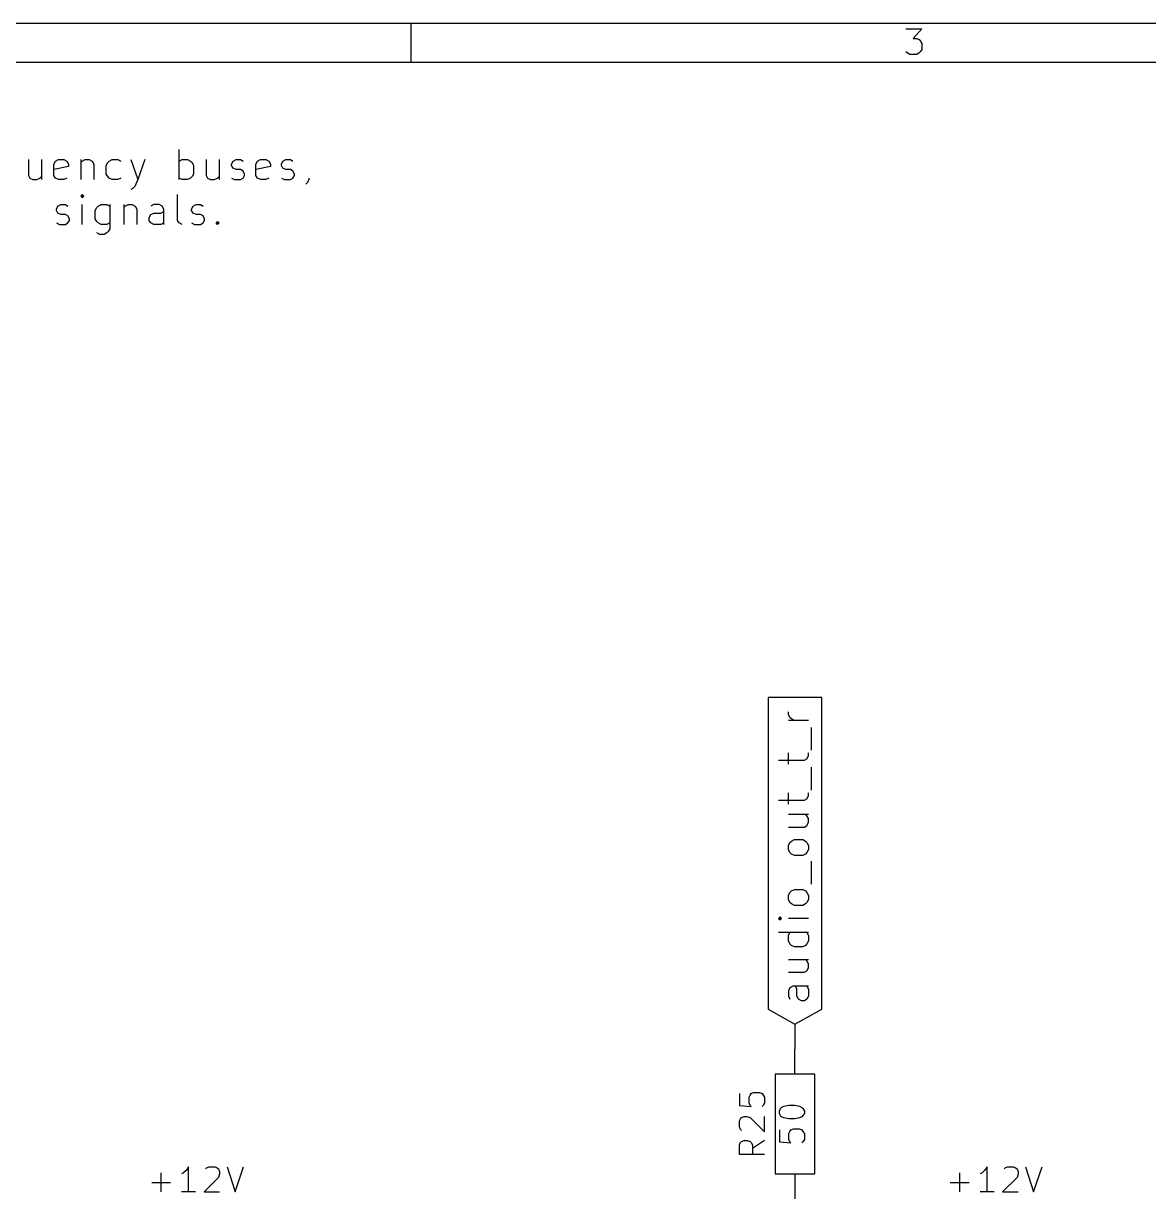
# Model space of a CAD drawing. Extents: x 10 to 329, y -200 to -10.
# Drawn here: x 90.3 to 147.5, y -69.6 to -10 of the extents above; entities that cross this region are included whole.
import ezdxf

# ---------------------------------------------------------------- set-up
doc = ezdxf.new("R2010")
doc.units = 0
doc.header["$MEASUREMENT"] = 0
doc.layers.add('BLACK', color=7, linetype='CONTINUOUS')
doc.layers.add('WHITE', color=7, linetype='CONTINUOUS')

msp = doc.modelspace()

# ---------------------------------------------------------------- linework, layer by layer
at = {"layer": 'Black'}
for p, q in [((286.995, -10.0076), (10.0076, -10.0076)), ((110.007, -11.9888), (110.007, -10.0076)), ((135.179, -10.287), (135.992, -10.287)), ((135.992, -10.287), (135.56, -10.7696)), ((135.56, -10.7696), (135.738, -10.7696)), ((135.738, -10.7696), (135.865, -10.8204)), ((135.865, -10.8204), (135.915, -10.8966)), ((135.915, -10.8966), (135.992, -11.0236)), ((135.992, -11.3284), (135.915, -11.4554)), ((135.992, -11.0236), (135.992, -11.3284)), ((135.255, -11.5062), (135.179, -11.4554)), ((135.382, -11.5824), (135.255, -11.5062)), ((135.738, -11.5824), (135.382, -11.5824)), ((135.865, -11.5062), (135.738, -11.5824)), ((135.915, -11.4554), (135.865, -11.5062)), ((285.013, -11.9888), (11.9888, -11.9888)), ((129.54, -44.323), (128.168, -44.323)), ((128.168, -44.323), (128.168, -60.198)), ((130.912, -44.323), (129.54, -44.323)), ((130.912, -60.198), (130.912, -44.323)), ((129.21, -45.1866), (129.21, -45.0596)), ((129.286, -45.339), (129.21, -45.1866)), ((130.226, -45.4914), (129.21, -45.4914)), ((129.362, -45.4152), (129.286, -45.339)), ((129.515, -45.4914), (129.362, -45.4152)), ((130.378, -47.0154), (130.378, -45.847)), ((128.702, -47.5234), (130.023, -47.5234)), ((129.21, -47.7266), (129.21, -47.1424)), ((130.023, -47.5234), (130.15, -47.4472)), ((130.15, -47.4472), (130.226, -47.2948)), ((130.226, -47.2948), (130.226, -47.1424)), ((130.378, -49.0474), (130.378, -47.879)), ((129.21, -49.7586), (129.21, -49.1744)), ((130.023, -49.5554), (130.15, -49.4792)), ((130.15, -49.4792), (130.226, -49.3268)), ((130.226, -49.3268), (130.226, -49.1744)), ((128.702, -49.5554), (130.023, -49.5554)), ((129.21, -50.2666), (130.226, -50.2666)), ((130.15, -50.3428), (130.073, -50.2666)), ((130.226, -50.4952), (130.15, -50.3428)), ((130.226, -50.6984), (130.226, -50.4952)), ((129.21, -50.927), (130.023, -50.927)), ((130.023, -50.927), (130.15, -50.8508)), ((130.15, -50.8508), (130.226, -50.6984)), ((129.21, -51.8668), (129.286, -51.7144)), ((129.21, -52.07), (129.21, -51.8668)), ((129.286, -51.7144), (129.362, -51.6382)), ((129.362, -51.6382), (129.515, -51.562)), ((129.515, -51.562), (129.946, -51.562)), ((129.946, -51.562), (130.073, -51.6382)), ((130.073, -51.6382), (130.15, -51.7144)), ((130.15, -51.7144), (130.226, -51.8668)), ((130.226, -51.8668), (130.226, -52.07)), ((129.286, -52.2224), (129.21, -52.07)), ((129.362, -52.2986), (129.286, -52.2224)), ((129.515, -52.3748), (129.362, -52.2986)), ((129.946, -52.3748), (129.515, -52.3748)), ((130.073, -52.2986), (129.946, -52.3748)), ((130.15, -52.2224), (130.073, -52.2986)), ((130.226, -52.07), (130.15, -52.2224)), ((130.378, -53.8226), (130.378, -52.6542)), ((129.21, -54.4068), (129.286, -54.2544)), ((129.286, -54.2544), (129.362, -54.1782)), ((129.362, -54.1782), (129.515, -54.102)), ((129.515, -54.102), (129.946, -54.102)), ((129.946, -54.102), (130.073, -54.1782)), ((130.073, -54.1782), (130.15, -54.2544)), ((130.15, -54.2544), (130.226, -54.4068)), ((129.21, -54.61), (129.21, -54.4068)), ((129.286, -54.7624), (129.21, -54.61)), ((129.362, -54.8386), (129.286, -54.7624)), ((129.515, -54.9148), (129.362, -54.8386)), ((130.073, -54.8386), (129.946, -54.9148)), ((130.15, -54.7624), (130.073, -54.8386)), ((130.226, -54.61), (130.15, -54.7624)), ((130.226, -54.4068), (130.226, -54.61)), ((129.946, -54.9148), (129.515, -54.9148)), ((128.778, -55.499), (128.702, -55.5752)), ((128.702, -55.5752), (128.778, -55.6514)), ((128.702, -55.5752), (128.854, -55.5752)), ((128.854, -55.5752), (128.778, -55.499)), ((128.778, -55.6514), (128.854, -55.5752)), ((130.226, -55.5752), (129.21, -55.5752)), ((130.226, -56.2864), (128.702, -56.2864)), ((129.21, -56.4388), (129.286, -56.2864)), ((129.21, -56.7182), (129.21, -56.4388)), ((130.15, -56.2864), (130.226, -56.4388)), ((130.226, -56.4388), (130.226, -56.7182)), ((129.286, -56.8706), (129.21, -56.7182)), ((129.362, -56.9468), (129.286, -56.8706)), ((129.515, -57.023), (129.362, -56.9468)), ((129.946, -57.023), (129.515, -57.023)), ((130.073, -56.9468), (129.946, -57.023)), ((130.15, -56.8706), (130.073, -56.9468)), ((130.226, -56.7182), (130.15, -56.8706)), ((129.21, -57.658), (130.226, -57.658)), ((130.15, -57.7342), (130.073, -57.658)), ((130.226, -57.8866), (130.15, -57.7342)), ((129.21, -58.3184), (130.023, -58.3184)), ((130.023, -58.3184), (130.15, -58.2422)), ((130.15, -58.2422), (130.226, -58.0898)), ((130.226, -58.0898), (130.226, -57.8866)), ((129.438, -59.0296), (129.286, -59.1058)), ((130.226, -59.0296), (129.438, -59.0296)), ((129.642, -59.182), (129.565, -59.0296)), ((130.15, -59.0296), (130.226, -59.182)), ((129.286, -59.1058), (129.21, -59.2582)), ((129.21, -59.2582), (129.21, -59.5376)), ((129.21, -59.5376), (129.286, -59.69)), ((129.642, -59.5376), (129.642, -59.182)), ((129.718, -59.69), (129.642, -59.5376)), ((130.226, -59.5376), (130.15, -59.69)), ((130.226, -59.182), (130.226, -59.5376)), ((128.168, -60.198), (129.54, -60.96)), ((129.54, -60.96), (130.912, -60.198)), ((129.87, -59.7662), (129.718, -59.69)), ((130.023, -59.7662), (129.87, -59.7662)), ((130.15, -59.69), (130.023, -59.7662)), ((129.54, -60.96), (129.54, -62.23)), ((129.54, -63.5), (129.54, -62.23)), ((130.556, -63.5), (128.524, -63.5)), ((128.524, -63.5), (128.524, -68.58)), ((130.556, -68.58), (130.556, -63.5)), ((128.753, -65.3796), (128.803, -65.2526)), ((128.753, -65.5066), (128.753, -65.3796)), ((128.803, -65.6082), (128.753, -65.5066)), ((128.803, -65.2526), (128.854, -65.2018)), ((128.854, -65.2018), (128.981, -65.1256)), ((128.981, -65.1256), (129.235, -65.0748)), ((129.235, -65.0748), (129.54, -65.0748)), ((129.54, -65.0748), (129.769, -65.1256)), ((129.769, -65.1256), (129.896, -65.2018)), ((129.896, -65.2018), (129.946, -65.2526)), ((129.946, -65.2526), (130.023, -65.3796)), ((130.023, -65.5066), (129.946, -65.6082)), ((130.023, -65.3796), (130.023, -65.5066)), ((128.854, -65.6844), (128.803, -65.6082)), ((128.981, -65.7352), (128.854, -65.6844)), ((129.235, -65.786), (128.981, -65.7352)), ((129.54, -65.786), (129.235, -65.786)), ((129.769, -65.7352), (129.54, -65.786)), ((129.896, -65.6844), (129.769, -65.7352)), ((129.946, -65.6082), (129.896, -65.6844)), ((128.753, -66.3448), (128.753, -66.9544)), ((129.235, -66.5226), (129.286, -66.421)), ((129.235, -66.8274), (129.235, -66.5226)), ((129.286, -66.421), (129.337, -66.3448)), ((129.337, -66.3448), (129.464, -66.294)), ((129.464, -66.294), (129.769, -66.294)), ((129.769, -66.294), (129.896, -66.3448)), ((129.896, -66.3448), (129.946, -66.421)), ((129.946, -66.421), (130.023, -66.5226)), ((130.023, -66.5226), (130.023, -66.8274)), ((128.753, -66.9544), (129.337, -67.0052)), ((129.286, -66.9544), (129.235, -66.8274)), ((129.337, -67.0052), (129.286, -66.9544)), ((129.946, -66.9544), (129.896, -67.0052)), ((130.023, -66.8274), (129.946, -66.9544)), ((97.282, -69.4944), (97.282, -68.5292)), ((98.425, -68.5292), (98.3234, -68.58)), ((98.552, -68.4022), (98.425, -68.5292)), ((98.679, -68.2244), (98.552, -68.4022)), ((98.679, -69.4944), (98.679, -68.2244)), ((99.5426, -68.326), (99.5934, -68.2752)), ((99.5934, -68.2752), (99.7204, -68.2244)), ((99.7204, -68.2244), (100.025, -68.2244)), ((100.025, -68.2244), (100.127, -68.2752)), ((100.127, -68.2752), (100.203, -68.326)), ((100.203, -68.326), (100.254, -68.453)), ((100.254, -68.453), (100.254, -68.58)), ((100.635, -68.2244), (101.041, -69.4944)), ((101.041, -69.4944), (101.473, -68.2244)), ((137.922, -69.4944), (137.922, -68.5292)), ((139.065, -68.5292), (138.963, -68.58)), ((139.192, -68.4022), (139.065, -68.5292)), ((139.319, -68.2244), (139.192, -68.4022)), ((139.319, -69.4944), (139.319, -68.2244)), ((140.183, -68.326), (140.233, -68.2752)), ((140.233, -68.2752), (140.36, -68.2244)), ((140.36, -68.2244), (140.665, -68.2244)), ((140.665, -68.2244), (140.767, -68.2752)), ((140.767, -68.2752), (140.843, -68.326)), ((140.843, -68.326), (140.894, -68.453)), ((140.894, -68.453), (140.894, -68.58)), ((141.275, -68.2244), (141.681, -69.4944)), ((141.681, -69.4944), (142.113, -68.2244)), ((96.7994, -69.0118), (97.7646, -69.0118)), ((100.203, -68.7578), (99.4664, -69.4944)), ((100.254, -68.58), (100.203, -68.7578)), ((128.524, -68.58), (130.556, -68.58)), ((129.54, -68.58), (129.54, -69.85)), ((137.439, -69.0118), (138.405, -69.0118)), ((140.843, -68.7578), (140.106, -69.4944)), ((140.894, -68.58), (140.843, -68.7578)), ((99.0346, -69.4944), (98.3234, -69.4944)), ((99.4664, -69.4944), (100.254, -69.4944)), ((139.675, -69.4944), (138.963, -69.4944)), ((140.106, -69.4944), (140.894, -69.4944))]:
    msp.add_line(p, q, dxfattribs=at)
at = {"layer": 'White'}
for p, q in [((98.1964, -17.9578), (98.1964, -16.4338)), ((90.5256, -16.9418), (90.5256, -17.7546)), ((91.186, -16.9418), (91.186, -17.9578)), ((91.821, -17.1704), (91.8972, -17.018)), ((91.821, -17.7546), (91.821, -17.1704)), ((91.8972, -17.018), (92.0496, -16.9418)), ((92.0496, -16.9418), (92.329, -16.9418)), ((92.329, -16.9418), (92.4814, -17.018)), ((92.4814, -17.018), (92.5576, -17.1704)), ((92.5576, -17.1704), (92.5576, -17.2974)), ((93.1926, -16.9418), (93.1926, -17.9578)), ((93.1926, -17.0942), (93.2688, -17.018)), ((93.2688, -17.018), (93.4212, -16.9418)), ((93.4212, -16.9418), (93.6244, -16.9418)), ((93.6244, -16.9418), (93.7768, -17.018)), ((93.7768, -17.018), (93.853, -17.1704)), ((93.853, -17.1704), (93.853, -17.9578)), ((94.488, -17.2466), (94.5642, -17.0942)), ((94.488, -17.6784), (94.488, -17.2466)), ((94.5642, -17.0942), (94.6404, -17.018)), ((94.6404, -17.018), (94.7928, -16.9418)), ((94.7928, -16.9418), (95.0722, -16.9418)), ((95.0722, -16.9418), (95.2246, -17.018)), ((95.7326, -16.9418), (96.0882, -17.9578)), ((96.4438, -16.9418), (96.0882, -17.9578)), ((98.1964, -17.018), (98.3488, -16.9418)), ((98.3488, -16.9418), (98.6282, -16.9418)), ((98.6282, -16.9418), (98.7806, -17.018)), ((98.7806, -17.018), (98.8568, -17.0942)), ((98.8568, -17.0942), (98.933, -17.2466)), ((98.933, -17.2466), (98.933, -17.6784)), ((99.568, -16.9418), (99.568, -17.7546)), ((100.228, -16.9418), (100.228, -17.9578)), ((100.863, -17.1704), (100.94, -17.018)), ((100.863, -17.2466), (100.863, -17.1704)), ((100.94, -17.3736), (100.863, -17.2466)), ((100.94, -17.018), (101.092, -16.9418)), ((101.092, -16.9418), (101.321, -16.9418)), ((101.321, -16.9418), (101.448, -17.018)), ((102.108, -17.1704), (102.184, -17.018)), ((102.108, -17.7546), (102.108, -17.1704)), ((102.184, -17.018), (102.337, -16.9418)), ((102.337, -16.9418), (102.616, -16.9418)), ((102.616, -16.9418), (102.768, -17.018)), ((102.768, -17.018), (102.845, -17.1704)), ((102.845, -17.1704), (102.845, -17.2974)), ((103.403, -17.1704), (103.48, -17.018)), ((103.403, -17.2466), (103.403, -17.1704)), ((103.48, -17.3736), (103.403, -17.2466)), ((103.48, -17.018), (103.632, -16.9418)), ((103.632, -16.9418), (103.861, -16.9418)), ((103.861, -16.9418), (103.988, -17.018)), ((90.5256, -17.7546), (90.6018, -17.8816)), ((90.6018, -17.8816), (90.7542, -17.9578)), ((90.9574, -17.9578), (91.1098, -17.8816)), ((91.1098, -17.8816), (91.186, -17.8054)), ((92.5576, -17.2974), (91.821, -17.4498)), ((91.8972, -17.8816), (91.821, -17.7546)), ((92.0496, -17.9578), (91.8972, -17.8816)), ((92.4814, -17.8816), (92.329, -17.9578)), ((94.5642, -17.8054), (94.488, -17.6784)), ((94.6404, -17.8816), (94.5642, -17.8054)), ((94.7928, -17.9578), (94.6404, -17.8816)), ((95.2246, -17.8816), (95.0722, -17.9578)), ((98.3488, -17.9578), (98.1964, -17.8816)), ((98.7806, -17.8816), (98.6282, -17.9578)), ((98.8568, -17.8054), (98.7806, -17.8816)), ((98.933, -17.6784), (98.8568, -17.8054)), ((99.568, -17.7546), (99.6442, -17.8816)), ((99.6442, -17.8816), (99.7966, -17.9578)), ((99.9998, -17.9578), (100.152, -17.8816)), ((100.152, -17.8816), (100.228, -17.8054)), ((100.863, -17.8816), (101.016, -17.9578)), ((101.092, -17.4498), (100.94, -17.3736)), ((101.321, -17.4498), (101.092, -17.4498)), ((101.448, -17.526), (101.321, -17.4498)), ((101.321, -17.9578), (101.448, -17.8816)), ((101.524, -17.6784), (101.448, -17.526)), ((101.448, -17.8816), (101.524, -17.7546)), ((101.524, -17.7546), (101.524, -17.6784)), ((102.845, -17.2974), (102.108, -17.4498)), ((102.184, -17.8816), (102.108, -17.7546)), ((102.337, -17.9578), (102.184, -17.8816)), ((102.768, -17.8816), (102.616, -17.9578)), ((103.403, -17.8816), (103.556, -17.9578)), ((103.632, -17.4498), (103.48, -17.3736)), ((103.861, -17.4498), (103.632, -17.4498)), ((103.988, -17.526), (103.861, -17.4498)), ((103.861, -17.9578), (103.988, -17.8816)), ((104.064, -17.6784), (103.988, -17.526)), ((103.988, -17.8816), (104.064, -17.7546)), ((104.064, -17.7546), (104.064, -17.6784)), ((104.8, -17.8816), (104.8, -17.9578)), ((90.7542, -17.9578), (90.9574, -17.9578)), ((92.329, -17.9578), (92.0496, -17.9578)), ((95.0722, -17.9578), (94.7928, -17.9578)), ((95.8596, -18.3896), (95.7326, -18.4658)), ((95.9358, -18.3134), (95.8596, -18.3896)), ((96.0882, -17.9578), (95.9358, -18.3134)), ((98.6282, -17.9578), (98.3488, -17.9578)), ((99.7966, -17.9578), (99.9998, -17.9578)), ((101.016, -17.9578), (101.321, -17.9578)), ((102.616, -17.9578), (102.337, -17.9578)), ((103.556, -17.9578), (103.861, -17.9578)), ((104.724, -18.1102), (104.648, -18.1864)), ((104.8, -17.9578), (104.724, -18.1102)), ((93.2688, -18.7198), (93.1926, -18.796)), ((93.1926, -18.796), (93.2688, -18.8722)), ((93.345, -18.796), (93.2688, -18.7198)), ((93.2688, -18.7198), (93.2688, -18.8722)), ((93.2688, -18.8722), (93.345, -18.796)), ((98.1202, -20.0406), (98.1202, -18.7198)), ((91.948, -19.4564), (92.0242, -19.304)), ((91.948, -19.5326), (91.948, -19.4564)), ((92.0242, -19.6596), (91.948, -19.5326)), ((92.0242, -19.304), (92.1766, -19.2278)), ((92.1766, -19.7358), (92.0242, -19.6596)), ((92.1766, -19.2278), (92.4052, -19.2278)), ((92.4052, -19.2278), (92.5322, -19.304)), ((93.2688, -20.2438), (93.2688, -19.2278)), ((93.9292, -19.5326), (94.0054, -19.3802)), ((93.9292, -19.9644), (93.9292, -19.5326)), ((94.0054, -19.3802), (94.0816, -19.304)), ((94.0816, -19.304), (94.234, -19.2278)), ((94.234, -19.2278), (94.5134, -19.2278)), ((94.5134, -19.2278), (94.6658, -19.304)), ((94.6658, -19.2278), (94.6658, -20.4724)), ((95.377, -19.2278), (95.377, -20.2438)), ((95.377, -19.3802), (95.4532, -19.304)), ((95.4532, -19.304), (95.6056, -19.2278)), ((95.6056, -19.2278), (95.8088, -19.2278)), ((95.8088, -19.2278), (95.9612, -19.304)), ((95.9612, -19.304), (96.0374, -19.4564)), ((96.0374, -19.4564), (96.0374, -20.2438)), ((96.901, -19.2278), (96.7486, -19.304)), ((96.7486, -19.7358), (96.901, -19.6596)), ((97.1804, -19.2278), (96.901, -19.2278)), ((96.901, -19.6596), (97.2566, -19.6596)), ((97.3328, -19.304), (97.1804, -19.2278)), ((97.2566, -19.6596), (97.409, -19.5834)), ((97.409, -19.4564), (97.3328, -19.304)), ((97.409, -20.2438), (97.409, -19.4564)), ((98.8314, -19.4564), (98.9076, -19.304)), ((98.8314, -19.5326), (98.8314, -19.4564)), ((98.9076, -19.6596), (98.8314, -19.5326)), ((98.9076, -19.304), (99.06, -19.2278)), ((99.06, -19.7358), (98.9076, -19.6596)), ((99.06, -19.2278), (99.2886, -19.2278)), ((99.2886, -19.2278), (99.4156, -19.304)), ((91.948, -20.1676), (92.1004, -20.2438)), ((92.1004, -20.2438), (92.4052, -20.2438)), ((92.4052, -19.7358), (92.1766, -19.7358)), ((92.5322, -19.812), (92.4052, -19.7358)), ((92.4052, -20.2438), (92.5322, -20.1676)), ((92.6084, -19.9644), (92.5322, -19.812)), ((92.5322, -20.1676), (92.6084, -20.0406)), ((92.6084, -20.0406), (92.6084, -19.9644)), ((94.0054, -20.0914), (93.9292, -19.9644)), ((94.0816, -20.1676), (94.0054, -20.0914)), ((94.234, -20.2438), (94.0816, -20.1676)), ((94.5134, -20.2438), (94.234, -20.2438)), ((94.6658, -20.1676), (94.5134, -20.2438)), ((96.6724, -19.8882), (96.7486, -19.7358)), ((96.6724, -20.0406), (96.6724, -19.8882)), ((96.7486, -20.1676), (96.6724, -20.0406)), ((96.901, -20.2438), (96.7486, -20.1676)), ((97.2566, -20.2438), (96.901, -20.2438)), ((97.409, -20.1676), (97.2566, -20.2438)), ((98.1964, -20.1676), (98.1202, -20.0406)), ((98.3488, -20.2438), (98.1964, -20.1676)), ((98.8314, -20.1676), (98.9838, -20.2438)), ((98.9838, -20.2438), (99.2886, -20.2438)), ((99.2886, -19.7358), (99.06, -19.7358)), ((99.4156, -19.812), (99.2886, -19.7358)), ((99.2886, -20.2438), (99.4156, -20.1676)), ((99.4918, -19.9644), (99.4156, -19.812)), ((99.4156, -20.1676), (99.4918, -20.0406)), ((99.4918, -20.0406), (99.4918, -19.9644)), ((100.076, -20.1676), (100.152, -20.0914)), ((100.152, -20.2438), (100.076, -20.1676)), ((100.152, -20.0914), (100.228, -20.1676)), ((100.152, -20.0914), (100.152, -20.2438)), ((100.228, -20.1676), (100.152, -20.2438)), ((94.1578, -20.7518), (94.0054, -20.6756)), ((94.3864, -20.7518), (94.1578, -20.7518)), ((94.5134, -20.6756), (94.3864, -20.7518)), ((94.5896, -20.5994), (94.5134, -20.6756)), ((94.6658, -20.4724), (94.5896, -20.5994)), ((126.721, -64.4906), (126.721, -65.1002)), ((127.203, -64.6684), (127.254, -64.5668)), ((127.203, -64.9732), (127.203, -64.6684)), ((127.254, -65.1002), (127.203, -64.9732)), ((127.254, -64.5668), (127.305, -64.4906)), ((127.305, -64.4906), (127.432, -64.4398)), ((127.432, -64.4398), (127.737, -64.4398)), ((127.737, -64.4398), (127.864, -64.4906)), ((127.864, -64.4906), (127.914, -64.5668)), ((127.914, -64.5668), (127.991, -64.6684)), ((127.991, -64.9732), (127.914, -65.1002)), ((127.991, -64.6684), (127.991, -64.9732)), ((126.721, -65.1002), (127.305, -65.151)), ((127.305, -65.151), (127.254, -65.1002)), ((127.914, -65.1002), (127.864, -65.151)), ((126.721, -65.8876), (126.771, -65.786)), ((126.721, -66.1924), (126.721, -65.8876)), ((126.771, -65.786), (126.822, -65.7098)), ((126.822, -65.7098), (126.949, -65.659)), ((126.949, -65.659), (127.076, -65.659)), ((127.076, -65.659), (127.254, -65.7098)), ((127.254, -65.7098), (127.991, -66.4464)), ((127.991, -66.4464), (127.991, -65.659)), ((126.771, -66.3194), (126.721, -66.1924)), ((126.822, -66.3702), (126.771, -66.3194)), ((126.721, -67.1068), (126.771, -66.9798)), ((126.721, -67.5894), (126.721, -67.1068)), ((126.771, -66.9798), (126.822, -66.929)), ((126.822, -66.929), (126.949, -66.8782)), ((126.949, -66.8782), (127.127, -66.8782)), ((127.127, -66.8782), (127.254, -66.929)), ((127.254, -66.929), (127.305, -66.9798)), ((127.305, -66.9798), (127.381, -67.1068)), ((127.991, -66.8782), (127.381, -67.2846)), ((127.381, -67.1068), (127.381, -67.5894)), ((127.991, -67.5894), (126.721, -67.5894))]:
    msp.add_line(p, q, dxfattribs=at)

doc.saveas('drawing.dxf')
